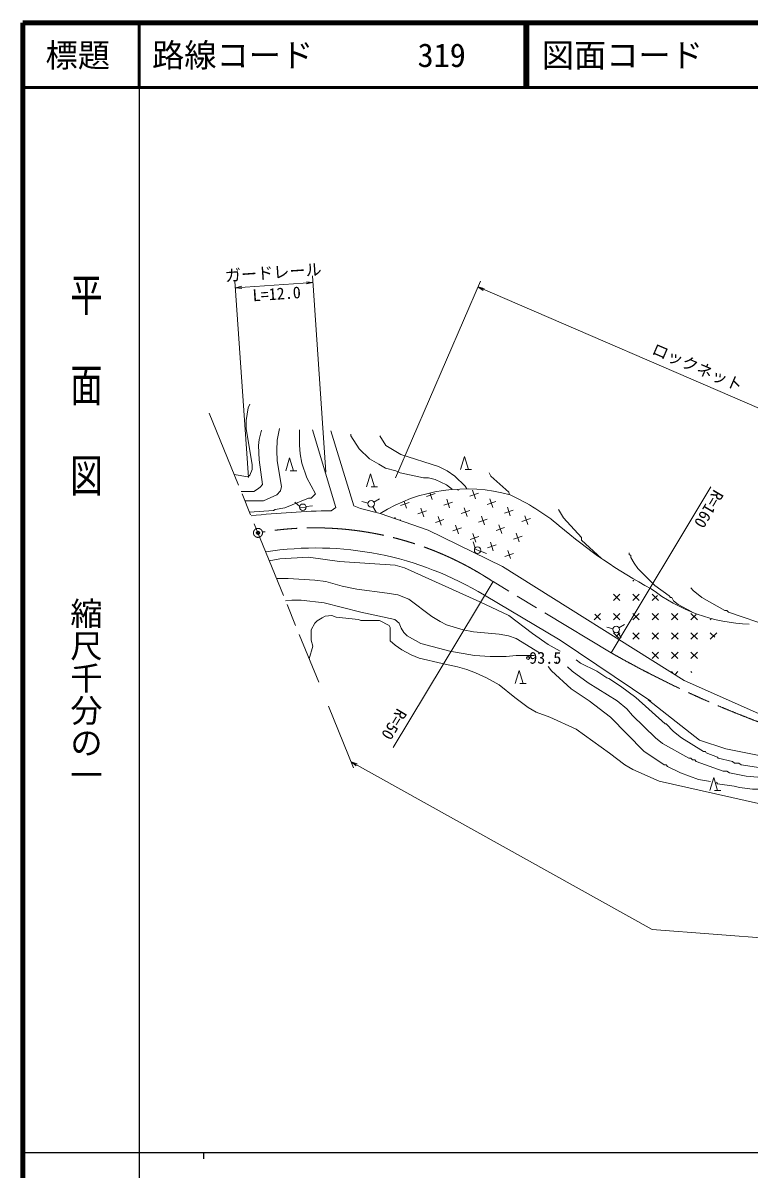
# Model space of a CAD drawing. Units: millimetres, scale not verified. Extents: x 40000 to 680000, y 20000 to 380000.
# Drawn here: x 40000 to 152513, y 202409 to 380000 of the extents above; entities that cross this region are included whole.
import ezdxf
from ezdxf.enums import TextEntityAlignment as Align

# ---------------------------------------------------------------- set-up
doc = ezdxf.new("R2010")
doc.units = ezdxf.units.MM
doc.header["$LTSCALE"] = 1000
doc.header["$PDMODE"] = 32
doc.header["$PDSIZE"] = 500
doc.linetypes.add('CHAIN', pattern=[18.5, 12, -1.5, 3.5, -1.5])
for name, color, linetype, lineweight in [('M-BGD', 7, 'Continuous', 13), ('M-BMK', 2, 'CHAIN', 13), ('M-STR-HTXT', 7, 'Continuous', 13), ('M-TTL', 2, 'Continuous', 140), ('M-TTL-BAND', 7, 'Continuous', 25), ('M-TTL-LINE', 7, 'Continuous', 50)]:
    doc.layers.add(name, color=color, linetype=linetype, lineweight=lineweight)
doc.layers.add('M-OTRS', color=6, linetype='Continuous')
doc.layers.add('M-TTL-TXT', color=7, linetype='Continuous')
doc.styles.add('@ＭＳ ゴシック', font='')
doc.styles.add('ＭＳ ゴシック', font='')
doc.styles.get('@ＭＳ ゴシック').set_extended_font_data('@MS Gothic')
doc.styles.get('ＭＳ ゴシック').set_extended_font_data('MS Gothic')

# ---------------------------------------------------------------- blocks, each defined once
blk = doc.blocks.new('電話柱1')
at = {"color": 7, "linetype": 'Continuous', "lineweight": 13}
for p, q in [((-1.203, 0.848), (-0.496, 0.14)), ((-0.516, 0.002), (0.484, 0.002)), ((1.475, 0.164), (0.478, 0.078))]:
    blk.add_line(p, q, dxfattribs=at)
blk.add_circle((-0.016, 0.002), 0.5, dxfattribs=at)
blk = doc.blocks.new('電力柱1')
at = {"color": 7, "linetype": 'Continuous', "lineweight": 13}
for p, q in [((-0.49, 0.061), (-1.483, 0.18)), ((0.4, 0.311), (1.186, 0.93)), ((0.316, -0.391), (0.934, -1.176))]:
    blk.add_line(p, q, dxfattribs=at)
blk.add_circle((0.007, 0.002), 0.5, dxfattribs=at)
blk = doc.blocks.new('針葉樹林')
at = {"color": 7, "linetype": 'Continuous', "lineweight": 13}
for p, q in [((-0.6, 0), (0, 2)), ((0, 2), (0.6, 0)), ((0.1, 0), (1.1, 0))]:
    blk.add_line(p, q, dxfattribs=at)
blk = doc.blocks.new('open_arrow')
at = {"color": 0, "linetype": 'Continuous', "lineweight": -2}
blk.add_lwpolyline([(7.5, 1.25), (0, 0), (7.5, -1.25)], dxfattribs=at)

msp = doc.modelspace()

# ---------------------------------------------------------------- linework, layer by layer
at = {"layer": 'M-BGD', "linetype": 'CHAIN'}
msp.add_line((68881, 319514), (85838, 277831), dxfattribs=at)
at = {"layer": 'M-BGD'}
for p, q in [((88486, 304916), (84876, 316930)), ((91281, 305150), (87699, 316780)), ((95319, 316033), (96250, 314509)), ((96250, 314509), (98536, 313154)), ((107434, 307559), (107388, 307694)), ((110130, 306242), (109670, 307580)), ((98511, 305242), (99849, 305701)), ((99409, 304803), (99053, 305841)), ((102524, 306620), (103861, 307079)), ((103422, 306181), (103107, 307097)), ((105219, 305303), (106556, 305762)), ((106117, 304864), (105658, 306201)), ((109231, 306681), (110569, 307141)), ((111927, 305364), (113264, 305824)), ((112825, 304925), (112366, 306263)), ((87764, 304419), (88486, 304916)), ((92294, 304738), (91281, 305150)), ((95342, 303987), (92294, 304738)), ((102770, 301399), (95342, 303987)), ((101206, 303925), (102544, 304384)), ((102105, 303486), (101645, 304823)), ((107914, 303986), (109252, 304445)), ((108813, 303547), (108353, 304884)), ((114622, 304047), (115960, 304507)), ((115521, 303608), (115061, 304946)), ((97733, 303154), (97633, 303445)), ((98344, 302941), (98531, 303006)), ((103902, 302608), (105239, 303067)), ((104800, 302168), (104341, 303506)), ((107496, 300851), (107036, 302189)), ((110610, 302669), (111947, 303128)), ((111508, 302230), (111049, 303567)), ((114204, 300913), (113744, 302250)), ((117318, 302730), (118655, 303189)), ((118216, 302291), (117757, 303629)), ((114325, 295753), (102770, 301399)), ((106597, 301290), (107935, 301750)), ((109293, 299973), (110630, 300433)), ((110191, 299534), (109732, 300872)), ((113305, 301352), (114643, 301811)), ((116001, 300035), (117338, 300494)), ((116899, 299596), (116440, 300933)), ((111988, 298656), (113326, 299116)), ((112887, 298217), (112427, 299555)), ((129642, 297027), (126561, 299861)), ((114684, 297339), (116021, 297799)), ((115536, 297034), (115123, 298238)), ((142452, 278130), (114325, 295753)), ((134645, 293645), (134500, 293500)), ((123239, 284386), (111507, 291314)), ((131500, 291500), (132501, 290501)), ((132501, 291500), (131500, 290501)), ((134501, 291500), (135500, 290501)), ((135500, 291500), (134501, 290501)), ((137500, 291501), (138501, 290500)), ((138304, 291304), (137500, 290500)), ((137906, 292834), (140107, 291225)), ((140107, 291225), (140361, 290971)), ((140785, 290463), (141547, 289871)), ((141547, 289871), (143630, 288734)), ((129500, 288500), (128501, 287501)), ((128598, 288403), (129500, 287501)), ((131500, 288501), (132501, 287500)), ((132501, 288501), (131500, 287501)), ((135500, 288501), (134500, 287500)), ((134501, 288501), (135500, 287500)), ((137500, 288500), (138501, 287501)), ((138501, 288500), (137500, 287501)), ((140501, 288500), (141500, 287501)), ((141500, 288500), (140501, 287501)), ((143500, 288501), (144500, 287500)), ((144328, 288328), (143500, 287500)), ((146631, 287631), (146500, 287500)), ((123239, 284386), (137270, 274932)), ((131501, 285500), (132348, 284653)), ((132500, 285500), (131924, 284924)), ((134500, 285500), (135501, 284501)), ((135501, 285500), (134500, 284501)), ((137501, 285501), (138500, 284500)), ((138500, 285501), (137501, 284500)), ((140500, 285501), (141501, 284500)), ((141501, 285501), (140500, 284500)), ((143501, 285500), (144500, 284501)), ((144500, 285500), (143501, 284501)), ((146500, 285500), (147193, 284808)), ((147501, 285500), (146500, 284501)), ((137501, 282500), (138500, 281501)), ((138500, 282500), (137501, 281501)), ((140500, 282500), (141500, 281501)), ((141501, 282500), (140500, 281501)), ((144500, 282501), (143500, 281500)), ((143501, 282501), (144501, 281500)), ((122666, 280981), (122666, 280727)), ((140501, 279501), (140715, 279286)), ((141500, 279501), (141063, 279063)), ((143500, 279501), (143638, 279363)), ((142452, 278130), (154419, 272794)), ((136890, 275139), (144848, 268854)), ((144848, 268854), (148900, 267504)), ((148900, 267504), (158560, 265615))]:
    msp.add_line(p, q, dxfattribs=at)
for points in [[(75168, 320943), (74914, 320351), (74575, 318403), (74575, 317133), (75507, 311545), (75507, 310783), (75168, 309937), (74829, 309683), (72745, 310016)], [(76946, 316879), (76607, 315440), (76523, 314509), (76607, 312307), (77115, 308497), (76777, 308074), (76353, 307735), (75761, 307397), (73810, 307397)], [(79740, 317133), (79401, 315355), (79317, 313747), (79401, 312138), (80079, 308159), (79909, 307481), (79317, 306889), (77285, 305957), (74396, 305957)], [(82873, 316964), (82873, 314593), (82957, 313239), (83211, 311799), (83973, 309513), (85328, 307058), (84651, 306381), (84227, 306381), (80587, 304857), (79063, 304603), (78809, 304433), (75118, 304182)], [(90831, 316287), (90831, 316033), (92101, 314001), (93710, 312477), (95149, 311630)], [(98536, 313154), (104378, 311291), (105733, 310614), (106918, 309767), (108527, 308243), (108803, 307802)], [(95149, 311630), (96165, 311037), (97774, 310614)], [(97774, 310614), (98451, 310275), (102092, 309513), (102854, 309513), (103870, 309259), (105648, 308413), (106559, 307712)], [(112252, 310275), (112506, 309767), (115300, 307312), (115385, 306889)], [(123005, 304603), (123767, 303333), (126561, 300285), (126561, 299861)], [(78175, 296668), (79825, 296983), (84227, 297237), (89053, 296559), (97689, 295967), (99129, 295543), (110813, 290294)], [(133927, 297914), (133927, 297660), (134181, 297491), (134181, 297152), (134689, 296305), (135281, 295459), (137906, 292834)], [(79287, 293935), (81095, 293935), (85243, 293681), (86937, 293427), (89477, 292749), (91763, 292241), (96419, 291649), (98113, 291395), (99806, 290717), (103362, 288008), (104632, 287246), (105648, 286738), (108188, 285976)], [(143494, 292495), (143833, 292072), (145187, 290971), (148743, 288939), (149082, 288939), (149336, 288685), (156008, 286414)], [(80694, 290477), (81687, 290548), (83127, 290548), (86683, 290125), (92355, 288685), (97605, 287585), (98282, 286992), (98621, 286230), (99044, 285553), (99552, 285045), (101669, 283859), (106156, 282674)], [(110813, 290294), (115300, 288177), (118941, 285383), (121396, 283690), (123259, 282674)], [(140361, 290971), (140531, 290971), (140785, 290463)], [(84356, 281475), (84905, 283436), (84651, 284367), (84651, 285976), (85243, 286992), (85582, 287331), (86344, 287839), (86852, 288093), (87868, 288177), (88545, 287923), (92017, 287585), (92355, 287415), (95234, 287415), (96758, 286653), (96927, 286315), (96927, 284283), (97689, 283605), (98705, 282843), (100145, 282081), (101415, 281573), (104971, 280727)], [(108188, 285976), (109797, 285637), (113776, 285299), (115215, 285045), (116401, 284621), (120041, 282420)], [(119195, 281997), (116401, 281997), (114877, 281827), (112421, 281827), (109966, 281997), (106156, 282674)], [(104971, 280727), (107341, 280219), (108781, 279795), (110135, 279287), (111829, 278525), (113776, 277425), (116231, 275477), (118263, 273953), (119533, 273191), (121650, 272429), (125714, 270567), (130879, 266841), (133249, 265063), (134519, 264301), (138583, 262523), (158565, 258036)], [(125714, 281319), (126391, 280811), (128931, 279541), (130455, 278525), (130794, 278441), (132572, 277255), (134943, 275477), (139515, 271413), (139684, 271413), (140785, 270228), (142055, 269212), (145441, 267095), (145780, 267095), (145865, 266926), (147643, 266249), (147727, 266079), (149929, 265571), (150267, 265317), (150945, 265317), (151283, 265063), (154331, 264555), (158057, 264471), (160301, 264239)], [(121396, 280303), (121904, 279626), (124952, 276832), (127746, 274969), (131048, 272429), (136213, 267180), (139345, 265063), (139684, 265063), (139853, 264809), (141885, 263793), (144679, 262777), (146542, 262439)], [(124359, 280219), (125121, 279541), (127577, 277763), (132064, 274969), (133588, 273699), (134435, 272683), (137991, 269212), (139091, 268365), (143155, 266079), (143494, 266079), (143748, 265825), (144087, 265825), (144341, 265571), (148489, 264047), (149082, 264047), (149505, 263793), (152045, 263285), (159835, 262608)], [(147473, 262354), (147643, 262100), (150183, 261761), (151029, 261507), (153061, 261253), (154247, 261253), (155093, 260999), (156279, 260999), (159242, 260407)]]:
    msp.add_lwpolyline(points, dxfattribs=at)
for centre, radius, start, end in [((108694, 282528), 25274, 74.36333, 121.88941), ((100812, 275022), 35071, 50.54061, 65.22946), ((90409, 165379), 139065, 91.08954, 96.21865), ((173882, 360817), 77629, 229.14543, 241.90171), ((85363, 248381), 50267, 58.66089, 98.86799), ((153625, 313572), 26773, 232.48172, 267.62024)]:
    msp.add_arc(centre, radius, start, end, dxfattribs=at)
msp.add_point((118279, 281625), dxfattribs=at)
at = {"layer": 'M-BMK'}
msp.add_line((131127, 282411), (112845, 293427), dxfattribs=at)
msp.add_circle((76418, 300988), 700, dxfattribs=at)
for centre, radius, start, end in [((85199, 251765), 50000, 56.43252, 99.31268), ((210291, 421455), 160000, 240.34524, 254.52402)]:
    msp.add_arc(centre, radius, start, end, dxfattribs=at)
at = {"layer": 'M-OTRS'}
msp.add_point((76418, 300988), dxfattribs=at)
at = {"layer": 'M-STR-HTXT'}
for p, q in [((74927, 309573), (72844, 339965)), ((84931, 339791), (72912, 338967)), ((86946, 310396), (84863, 340789)), ((97719, 309497), (110878, 340001)), ((110482, 339083), (200359, 300311)), ((146609, 308108), (131127, 282411)), ((112845, 293427), (97363, 267730)), ((87345, 274126), (91224, 264591)), ((90847, 265517), (137501, 239514)), ((90847, 265517), (137501, 239514)), ((269523, 229598), (137501, 239514)), ((269523, 229598), (137501, 239514))]:
    msp.add_line(p, q, dxfattribs=at)
at = {"layer": 'M-TTL'}
for p, q in [((40000, 380000), (40000, 20000)), ((680000, 380000), (40000, 380000))]:
    msp.add_line(p, q, dxfattribs=at)
at = {"layer": 'M-TTL-BAND'}
for p, q in [((58000, 370000), (58000, 20000)), ((40000, 205000), (579000, 205000)), ((68000, 205000), (68000, 204000))]:
    msp.add_line(p, q, dxfattribs=at)
at = {"layer": 'M-TTL-LINE'}
for p, q in [((58000, 380000), (58000, 370000)), ((117750, 380000), (117750, 370000)), ((118250, 380000), (118250, 370000)), ((40000, 370000), (680000, 370000))]:
    msp.add_line(p, q, dxfattribs=at)

# ---------------------------------------------------------------- block references
at = {"layer": 'M-BGD', "xscale": 1000, "yscale": 1000}
for p in [(81328, 310606), (108414, 310822), (93858, 308121), (116892, 277659), (147035, 261085)]:
    msp.add_blockref('針葉樹林', p, dxfattribs=at)
for name, p, rotation in [('電話柱1', (83391, 304951), 3.27115), ('電力柱1', (93952, 305476), 353.27115), ('電話柱1', (110459, 298292), 333.27115), ('電力柱1', (131917, 286006), 353.27115)]:
    msp.add_blockref(name, p, dxfattribs=dict(at, rotation=rotation))
at = {"layer": 'M-STR-HTXT', "xscale": 133, "yscale": 133}
for p, rotation in [((72912, 338967), 3.9), ((84931, 339791), 183.9), ((110482, 339083), 336.7), ((90847, 265517), 330.9)]:
    msp.add_blockref('open_arrow', p, dxfattribs=dict(at, rotation=rotation))

# ---------------------------------------------------------------- texts
at = {"layer": 'M-BGD', "style": 'ＭＳ ゴシック'}
msp.add_text('93.5', height=1833, dxfattribs=at).set_placement((118439, 281625), align=Align.MIDDLE_LEFT)
at = {"layer": 'M-STR-HTXT', "style": 'ＭＳ ゴシック'}
for s, rotation, p in [('ガードレール', 3.921, (78888, 339878)), ('L=12.0', 3.921, (79414, 336566)), ('ロックネット', 336.665, (143944, 325304))]:
    msp.add_text(s, height=1833, rotation=rotation, dxfattribs=at).set_placement(p, align=Align.BOTTOM_CENTER)
msp.add_text('R=160', height=1833, rotation=239.45, dxfattribs=at).set_placement((146609, 308108), align=Align.BOTTOM_LEFT)
msp.add_text('R=50', height=1833, rotation=238.931, dxfattribs=at).set_placement((94979, 269935), align=Align.BOTTOM_RIGHT)
at = {"layer": 'M-TTL-BAND', "style": '@ＭＳ ゴシック', "width": 1.4}
msp.add_text('平  面  図', height=3666, rotation=270, dxfattribs=at).set_placement((49777, 306475), align=Align.MIDDLE_RIGHT)
at = {"layer": 'M-TTL-BAND', "style": '@ＭＳ ゴシック'}
msp.add_text('縮尺千分の一', height=3666, rotation=270, dxfattribs=at).set_placement((49777, 261030), align=Align.MIDDLE_RIGHT)
at = {"layer": 'M-TTL-TXT', "style": 'ＭＳ ゴシック'}
msp.add_text('標題', height=3666, dxfattribs=at).set_placement((48500, 375000), align=Align.MIDDLE_CENTER)
for s, p in [('路線コード', (60000, 375000)), ('319', (101142, 375000)), ('図面コード', (120380, 375000))]:
    msp.add_text(s, height=3666, dxfattribs=at).set_placement(p, align=Align.MIDDLE_LEFT)

doc.saveas('drawing.dxf')
